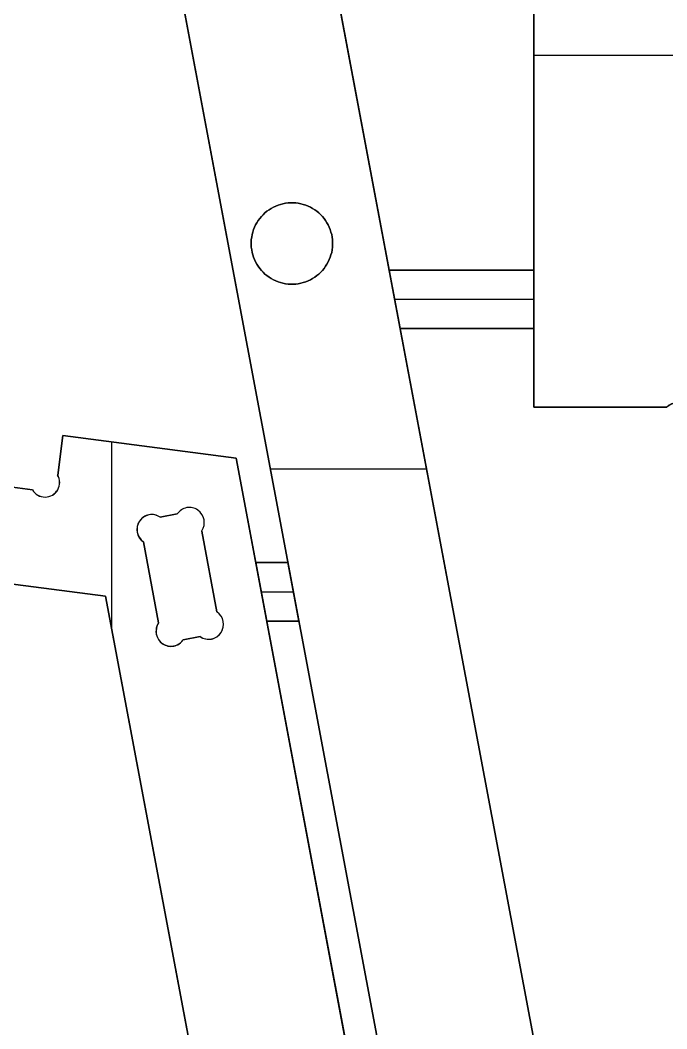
# Model space of a CAD drawing. Extents: x 24 to 120, y 0 to 48.
# Drawn here: x 78.75 to 87.03, y 24.03 to 36.95 of the extents above; entities that cross this region are included whole.
import ezdxf

# ---------------------------------------------------------------- set-up
doc = ezdxf.new("R2010")
doc.units = 0
doc.header["$MEASUREMENT"] = 0
for name, color, linetype in [('PROFILE_-_INSIDE', 30, 'CONTINUOUS'), ('PROFILE_-_OUTSIDE', 18, 'CONTINUOUS'), ('SOLIDS', 4, 'CONTINUOUS'), ('TABS', 25, 'CONTINUOUS')]:
    doc.layers.add(name, color=color, linetype=linetype)

msp = doc.modelspace()

# ---------------------------------------------------------------- linework, layer by layer
at = {"layer": 'PROFILE_-_INSIDE'}
for p, q in [((80.759, 30.624, 0.5), (80.541, 30.583, 0.5)), ((81.268, 29.37, 0.5), (81.074, 30.405, 0.5)), ((80.327, 30.265, 0.5), (80.521, 29.229, 0.5)), ((80.835, 29.011, 0.5), (81.054, 29.052, 0.5))]:
    msp.add_line(p, q, dxfattribs=at)
msp.add_lwpolyline([(81.908, 33.679), (81.935, 33.659), (81.962, 33.642), (81.991, 33.626), (82.021, 33.612), (82.051, 33.6), (82.082, 33.59), (82.114, 33.582), (82.146, 33.575), (82.179, 33.571), (82.212, 33.569), (82.245, 33.569), (82.277, 33.571), (82.31, 33.575), (82.342, 33.582), (82.374, 33.59), (82.405, 33.6), (82.435, 33.612), (82.465, 33.626), (82.494, 33.642), (82.522, 33.659), (82.548, 33.679), (82.573, 33.699), (82.597, 33.722), (82.62, 33.746), (82.641, 33.771), (82.66, 33.798), (82.677, 33.825), (82.693, 33.854), (82.707, 33.884), (82.719, 33.914), (82.729, 33.945), (82.738, 33.977), (82.744, 34.009), (82.748, 34.042), (82.75, 34.075), (82.75, 34.107), (82.748, 34.14), (82.744, 34.173), (82.738, 34.205), (82.729, 34.237), (82.719, 34.268), (82.707, 34.298), (82.693, 34.328), (82.677, 34.357), (82.66, 34.384), (82.641, 34.411), (82.62, 34.436), (82.597, 34.46), (82.573, 34.483), (82.548, 34.503), (82.522, 34.523), (82.494, 34.54), (82.465, 34.556), (82.435, 34.57), (82.405, 34.582), (82.374, 34.592), (82.342, 34.6), (82.31, 34.607), (82.277, 34.611), (82.245, 34.613), (82.212, 34.613), (82.179, 34.611), (82.146, 34.607), (82.114, 34.6), (82.082, 34.592), (82.051, 34.582), (82.021, 34.57), (81.991, 34.556), (81.962, 34.54), (81.935, 34.523), (81.908, 34.503), (81.883, 34.483), (81.859, 34.46), (81.837, 34.436), (81.816, 34.411), (81.796, 34.384), (81.779, 34.357), (81.763, 34.328), (81.749, 34.298), (81.737, 34.268), (81.727, 34.237), (81.719, 34.205), (81.713, 34.173), (81.708, 34.14), (81.706, 34.107), (81.706, 34.075), (81.708, 34.042), (81.713, 34.009), (81.719, 33.977), (81.727, 33.945), (81.737, 33.914), (81.749, 33.884), (81.763, 33.854), (81.779, 33.825), (81.796, 33.798), (81.816, 33.771), (81.837, 33.746), (81.859, 33.722), (81.883, 33.699)], close=True, dxfattribs=at)
for centre, radius, start, end in [((80.916, 30.52, 0.5), 0.188, 54.9897, 146.2748), ((80.911, 30.514, 0.5), 0.195, 326.2426, 54.9718), ((80.439, 30.425, 0.5), 0.195, 146.2426, 234.9718), ((80.433, 30.429, 0.5), 0.188, 54.9897, 146.2748), ((81.156, 29.21, 0.5), 0.195, 326.2426, 54.9718), ((80.683, 29.121, 0.5), 0.195, 146.2427, 234.9718), ((81.162, 29.206, 0.5), 0.188, 234.9897, 326.2748), ((80.679, 29.115, 0.5), 0.188, 234.9898, 326.2748)]:
    msp.add_arc(centre, radius, start, end, dxfattribs=at)
at = {"layer": 'PROFILE_-_OUTSIDE'}
for p, q in [((85.327, 41.836), (85.327, 31.993)), ((85.327, 31.993), (87.031, 31.993)), ((75.521, 31.371), (78.904, 30.933))]:
    msp.add_line(p, q, dxfattribs=at)
for points in [[(86.962, 16.904), (86.897, 16.399), (84.677, 16.686), (78.892, 47.501), (93.649, 47.501), (93.649, 44.549), (81.446, 44.549), (86.349, 18.455), (93.649, 17.511), (93.649, 16.029), (92.926, 16.029)], [(79.228, 31.122), (79.293, 31.628), (81.513, 31.34), (87.298, 0.525), (72.541, 0.525), (72.541, 3.478), (84.744, 3.478), (79.842, 29.571), (72.541, 30.515), (72.541, 31.998), (73.264, 31.998)]]:
    msp.add_lwpolyline(points, dxfattribs=at)
for centre, start, end in [((87.163, 31.86), 315, 135), ((79.066, 31.028), 210.27, 30.2731)]:
    msp.add_arc(centre, 0.188, start, end, dxfattribs=at)
at = {"layer": 'SOLIDS'}
for p, q in [((84.677, 16.686), (78.892, 47.501)), ((84.677, 16.686, -0.738), (78.892, 47.501, -0.738)), ((78.892, 47.501, -0.369), (84.677, 16.686, -0.369)), ((81.446, 44.549), (86.349, 18.455)), ((81.446, 44.549, -0.738), (86.349, 18.455, -0.738)), ((86.349, 18.455, -0.369), (81.446, 44.549, -0.369)), ((85.327, 41.836), (85.327, 31.993)), ((85.327, 41.836, -0.738), (85.327, 31.993, -0.738)), ((85.327, 31.993, -0.369), (85.327, 41.836, -0.369)), ((85.327, 36.914), (85.327, 36.914, -0.738)), ((85.327, 36.503), (91.621, 36.503)), ((85.327, 36.503, -0.738), (91.621, 36.503, -0.738)), ((81.935, 34.523), (81.908, 34.503)), ((81.935, 34.523, -0.738), (81.908, 34.503, -0.738)), ((81.908, 34.503, -0.25), (81.935, 34.523, -0.25)), ((81.962, 34.54), (81.935, 34.523)), ((81.962, 34.54, -0.738), (81.935, 34.523, -0.738)), ((81.935, 34.523, -0.25), (81.962, 34.54, -0.25)), ((81.935, 34.523, -0.738), (81.935, 34.523)), ((81.949, 34.531), (81.949, 34.531, -0.738)), ((81.991, 34.556), (81.962, 34.54)), ((81.991, 34.556, -0.738), (81.962, 34.54, -0.738)), ((81.962, 34.54, -0.25), (81.991, 34.556, -0.25)), ((81.962, 34.54, -0.738), (81.962, 34.54)), ((81.977, 34.548), (81.977, 34.548, -0.738)), ((82.021, 34.57), (81.991, 34.556)), ((82.021, 34.57, -0.738), (81.991, 34.556, -0.738)), ((81.991, 34.556, -0.25), (82.021, 34.57, -0.25)), ((81.991, 34.556, -0.738), (81.991, 34.556)), ((82.006, 34.563), (82.006, 34.563, -0.738)), ((82.051, 34.582), (82.021, 34.57)), ((82.051, 34.582, -0.738), (82.021, 34.57, -0.738)), ((82.021, 34.57, -0.25), (82.051, 34.582, -0.25)), ((82.021, 34.57, -0.738), (82.021, 34.57)), ((82.036, 34.576), (82.036, 34.576, -0.738)), ((82.082, 34.592), (82.051, 34.582)), ((82.082, 34.592, -0.738), (82.051, 34.582, -0.738)), ((82.051, 34.582, -0.25), (82.082, 34.592, -0.25)), ((82.051, 34.582, -0.738), (82.051, 34.582)), ((82.067, 34.587), (82.067, 34.587, -0.738)), ((82.114, 34.6), (82.082, 34.592)), ((82.114, 34.6, -0.738), (82.082, 34.592, -0.738)), ((82.082, 34.592, -0.25), (82.114, 34.6, -0.25)), ((82.082, 34.592, -0.738), (82.082, 34.592)), ((82.098, 34.596), (82.098, 34.596, -0.738)), ((82.146, 34.607), (82.114, 34.6)), ((82.146, 34.607, -0.738), (82.114, 34.6, -0.738)), ((82.114, 34.6, -0.25), (82.146, 34.607, -0.25)), ((82.114, 34.6, -0.738), (82.114, 34.6)), ((82.13, 34.603), (82.13, 34.603, -0.738)), ((82.179, 34.611), (82.146, 34.607)), ((82.179, 34.611, -0.738), (82.146, 34.607, -0.738)), ((82.146, 34.607, -0.25), (82.179, 34.611, -0.25)), ((82.146, 34.607, -0.738), (82.146, 34.607)), ((82.163, 34.609), (82.163, 34.609, -0.738)), ((82.212, 34.613), (82.179, 34.611)), ((82.212, 34.613, -0.738), (82.179, 34.611, -0.738)), ((82.179, 34.611, -0.25), (82.212, 34.613, -0.25)), ((82.179, 34.611, -0.738), (82.179, 34.611)), ((82.195, 34.612), (82.195, 34.612, -0.738)), ((82.245, 34.613), (82.212, 34.613)), ((82.245, 34.613, -0.738), (82.212, 34.613, -0.738)), ((82.212, 34.613, -0.738), (82.212, 34.613)), ((82.212, 34.613, -0.25), (82.245, 34.613, -0.25)), ((82.228, 34.613), (82.228, 34.613, -0.738)), ((82.277, 34.611), (82.245, 34.613)), ((82.277, 34.611, -0.738), (82.245, 34.613, -0.738)), ((82.245, 34.613, -0.738), (82.245, 34.613)), ((82.245, 34.613, -0.25), (82.277, 34.611, -0.25)), ((82.261, 34.612), (82.261, 34.612, -0.738)), ((82.31, 34.607), (82.277, 34.611)), ((82.31, 34.607, -0.738), (82.277, 34.611, -0.738)), ((82.277, 34.611, -0.738), (82.277, 34.611)), ((82.277, 34.611, -0.25), (82.31, 34.607, -0.25)), ((82.294, 34.609), (82.294, 34.609, -0.738)), ((82.342, 34.6), (82.31, 34.607)), ((82.342, 34.6, -0.738), (82.31, 34.607, -0.738)), ((82.31, 34.607, -0.738), (82.31, 34.607)), ((82.31, 34.607, -0.25), (82.342, 34.6, -0.25)), ((82.326, 34.603), (82.326, 34.603, -0.738)), ((82.374, 34.592), (82.342, 34.6)), ((82.374, 34.592, -0.738), (82.342, 34.6, -0.738)), ((82.342, 34.6, -0.738), (82.342, 34.6)), ((82.342, 34.6, -0.25), (82.374, 34.592, -0.25)), ((82.358, 34.596), (82.358, 34.596, -0.738)), ((82.405, 34.582), (82.374, 34.592)), ((82.405, 34.582, -0.738), (82.374, 34.592, -0.738)), ((82.374, 34.592, -0.738), (82.374, 34.592)), ((82.374, 34.592, -0.25), (82.405, 34.582, -0.25)), ((82.389, 34.587), (82.389, 34.587, -0.738)), ((82.435, 34.57), (82.405, 34.582)), ((82.435, 34.57, -0.738), (82.405, 34.582, -0.738)), ((82.405, 34.582, -0.738), (82.405, 34.582)), ((82.405, 34.582, -0.25), (82.435, 34.57, -0.25)), ((82.42, 34.576), (82.42, 34.576, -0.738)), ((82.465, 34.556), (82.435, 34.57)), ((82.465, 34.556, -0.738), (82.435, 34.57, -0.738)), ((82.435, 34.57, -0.738), (82.435, 34.57)), ((82.435, 34.57, -0.25), (82.465, 34.556, -0.25)), ((82.45, 34.563), (82.45, 34.563, -0.738)), ((82.494, 34.54), (82.465, 34.556)), ((82.494, 34.54, -0.738), (82.465, 34.556, -0.738)), ((82.465, 34.556, -0.738), (82.465, 34.556)), ((82.465, 34.556, -0.25), (82.494, 34.54, -0.25)), ((82.479, 34.548), (82.479, 34.548, -0.738)), ((82.522, 34.523), (82.494, 34.54)), ((82.522, 34.523, -0.738), (82.494, 34.54, -0.738)), ((82.494, 34.54, -0.738), (82.494, 34.54)), ((82.494, 34.54, -0.25), (82.522, 34.523, -0.25)), ((82.508, 34.531), (82.508, 34.531, -0.738)), ((82.548, 34.503), (82.522, 34.523)), ((82.548, 34.503, -0.738), (82.522, 34.523, -0.738)), ((82.522, 34.523, -0.738), (82.522, 34.523)), ((82.522, 34.523, -0.25), (82.548, 34.503, -0.25)), ((81.816, 34.411), (81.796, 34.384)), ((81.816, 34.411, -0.738), (81.796, 34.384, -0.738)), ((81.796, 34.384, -0.25), (81.816, 34.411, -0.25)), ((81.806, 34.398), (81.806, 34.398, -0.738)), ((81.837, 34.436), (81.816, 34.411)), ((81.837, 34.436, -0.738), (81.816, 34.411, -0.738)), ((81.816, 34.411, -0.25), (81.837, 34.436, -0.25)), ((81.816, 34.411, -0.738), (81.816, 34.411)), ((81.826, 34.424), (81.826, 34.424, -0.738)), ((81.859, 34.46), (81.837, 34.436)), ((81.859, 34.46, -0.738), (81.837, 34.436, -0.738)), ((81.837, 34.436, -0.25), (81.859, 34.46, -0.25)), ((81.837, 34.436, -0.738), (81.837, 34.436)), ((81.848, 34.448), (81.848, 34.448, -0.738)), ((81.883, 34.483), (81.859, 34.46)), ((81.883, 34.483, -0.738), (81.859, 34.46, -0.738)), ((81.859, 34.46, -0.25), (81.883, 34.483, -0.25)), ((81.859, 34.46, -0.738), (81.859, 34.46)), ((81.871, 34.471), (81.871, 34.471, -0.738)), ((81.908, 34.503), (81.883, 34.483)), ((81.908, 34.503, -0.738), (81.883, 34.483, -0.738)), ((81.883, 34.483, -0.25), (81.908, 34.503, -0.25)), ((81.883, 34.483, -0.738), (81.883, 34.483)), ((81.896, 34.493), (81.896, 34.493, -0.738)), ((81.908, 34.503, -0.738), (81.908, 34.503)), ((81.921, 34.513), (81.921, 34.513, -0.738)), ((82.535, 34.513), (82.535, 34.513, -0.738)), ((82.573, 34.483), (82.548, 34.503)), ((82.573, 34.483, -0.738), (82.548, 34.503, -0.738)), ((82.548, 34.503, -0.738), (82.548, 34.503)), ((82.548, 34.503, -0.25), (82.573, 34.483, -0.25)), ((82.561, 34.493), (82.561, 34.493, -0.738)), ((82.597, 34.46), (82.573, 34.483)), ((82.597, 34.46, -0.738), (82.573, 34.483, -0.738)), ((82.573, 34.483, -0.738), (82.573, 34.483)), ((82.573, 34.483, -0.25), (82.597, 34.46, -0.25)), ((82.585, 34.471), (82.585, 34.471, -0.738)), ((82.62, 34.436), (82.597, 34.46)), ((82.62, 34.436, -0.738), (82.597, 34.46, -0.738)), ((82.597, 34.46, -0.738), (82.597, 34.46)), ((82.597, 34.46, -0.25), (82.62, 34.436, -0.25)), ((82.608, 34.448), (82.608, 34.448, -0.738)), ((82.641, 34.411), (82.62, 34.436)), ((82.641, 34.411, -0.738), (82.62, 34.436, -0.738)), ((82.62, 34.436, -0.738), (82.62, 34.436)), ((82.62, 34.436, -0.25), (82.641, 34.411, -0.25)), ((82.63, 34.424), (82.63, 34.424, -0.738)), ((82.66, 34.384), (82.641, 34.411)), ((82.66, 34.384, -0.738), (82.641, 34.411, -0.738)), ((82.641, 34.411, -0.738), (82.641, 34.411)), ((82.641, 34.411, -0.25), (82.66, 34.384, -0.25)), ((82.65, 34.398), (82.65, 34.398, -0.738)), ((81.737, 34.268), (81.727, 34.237)), ((81.737, 34.268, -0.738), (81.727, 34.237, -0.738)), ((81.727, 34.237, -0.25), (81.737, 34.268, -0.25)), ((81.749, 34.298), (81.737, 34.268)), ((81.749, 34.298, -0.738), (81.737, 34.268, -0.738)), ((81.737, 34.268, -0.25), (81.749, 34.298, -0.25)), ((81.737, 34.268, -0.738), (81.737, 34.268)), ((81.743, 34.283), (81.743, 34.283, -0.738)), ((81.763, 34.328), (81.749, 34.298)), ((81.763, 34.328, -0.738), (81.749, 34.298, -0.738)), ((81.749, 34.298, -0.25), (81.763, 34.328, -0.25)), ((81.749, 34.298, -0.738), (81.749, 34.298)), ((81.756, 34.313), (81.756, 34.313, -0.738)), ((81.779, 34.357), (81.763, 34.328)), ((81.779, 34.357, -0.738), (81.763, 34.328, -0.738)), ((81.763, 34.328, -0.25), (81.779, 34.357, -0.25)), ((81.763, 34.328, -0.738), (81.763, 34.328)), ((81.771, 34.342), (81.771, 34.342, -0.738)), ((81.796, 34.384), (81.779, 34.357)), ((81.796, 34.384, -0.738), (81.779, 34.357, -0.738)), ((81.779, 34.357, -0.25), (81.796, 34.384, -0.25)), ((81.779, 34.357, -0.738), (81.779, 34.357)), ((81.788, 34.371), (81.788, 34.371, -0.738)), ((81.796, 34.384, -0.738), (81.796, 34.384)), ((82.677, 34.357), (82.66, 34.384)), ((82.677, 34.357, -0.738), (82.66, 34.384, -0.738)), ((82.66, 34.384, -0.738), (82.66, 34.384)), ((82.66, 34.384, -0.25), (82.677, 34.357, -0.25)), ((82.669, 34.371), (82.669, 34.371, -0.738)), ((82.693, 34.328), (82.677, 34.357)), ((82.693, 34.328, -0.738), (82.677, 34.357, -0.738)), ((82.677, 34.357, -0.738), (82.677, 34.357)), ((82.677, 34.357, -0.25), (82.693, 34.328, -0.25)), ((82.685, 34.342), (82.685, 34.342, -0.738)), ((82.707, 34.298), (82.693, 34.328)), ((82.707, 34.298, -0.738), (82.693, 34.328, -0.738)), ((82.693, 34.328, -0.738), (82.693, 34.328)), ((82.693, 34.328, -0.25), (82.707, 34.298, -0.25)), ((82.7, 34.313), (82.7, 34.313, -0.738)), ((82.719, 34.268), (82.707, 34.298)), ((82.719, 34.268, -0.738), (82.707, 34.298, -0.738)), ((82.707, 34.298, -0.738), (82.707, 34.298)), ((82.707, 34.298, -0.25), (82.719, 34.268, -0.25)), ((82.713, 34.283), (82.713, 34.283, -0.738)), ((82.729, 34.237), (82.719, 34.268)), ((82.729, 34.237, -0.738), (82.719, 34.268, -0.738)), ((82.719, 34.268, -0.738), (82.719, 34.268)), ((82.719, 34.268, -0.25), (82.729, 34.237, -0.25)), ((81.708, 34.14), (81.706, 34.107)), ((81.708, 34.14, -0.738), (81.706, 34.107, -0.738)), ((81.706, 34.107, -0.25), (81.708, 34.14, -0.25)), ((81.713, 34.173), (81.708, 34.14)), ((81.713, 34.173, -0.738), (81.708, 34.14, -0.738)), ((81.708, 34.14, -0.25), (81.713, 34.173, -0.25)), ((81.708, 34.14, -0.738), (81.708, 34.14)), ((81.711, 34.156), (81.711, 34.156, -0.738)), ((81.719, 34.205), (81.713, 34.173)), ((81.719, 34.205, -0.738), (81.713, 34.173, -0.738)), ((81.713, 34.173, -0.25), (81.719, 34.205, -0.25)), ((81.713, 34.173, -0.738), (81.713, 34.173)), ((81.716, 34.189), (81.716, 34.189, -0.738)), ((81.727, 34.237), (81.719, 34.205)), ((81.727, 34.237, -0.738), (81.719, 34.205, -0.738)), ((81.719, 34.205, -0.25), (81.727, 34.237, -0.25)), ((81.719, 34.205, -0.738), (81.719, 34.205)), ((81.723, 34.221), (81.723, 34.221, -0.738)), ((81.727, 34.237, -0.738), (81.727, 34.237)), ((81.732, 34.252), (81.732, 34.252, -0.738)), ((82.724, 34.252), (82.724, 34.252, -0.738)), ((82.738, 34.205), (82.729, 34.237)), ((82.738, 34.205, -0.738), (82.729, 34.237, -0.738)), ((82.729, 34.237, -0.738), (82.729, 34.237)), ((82.729, 34.237, -0.25), (82.738, 34.205, -0.25)), ((82.733, 34.221), (82.733, 34.221, -0.738)), ((82.744, 34.173), (82.738, 34.205)), ((82.744, 34.173, -0.738), (82.738, 34.205, -0.738)), ((82.738, 34.205, -0.738), (82.738, 34.205)), ((82.738, 34.205, -0.25), (82.744, 34.173, -0.25)), ((82.741, 34.189), (82.741, 34.189, -0.738)), ((82.748, 34.14), (82.744, 34.173)), ((82.748, 34.14, -0.738), (82.744, 34.173, -0.738)), ((82.744, 34.173, -0.738), (82.744, 34.173)), ((82.744, 34.173, -0.25), (82.748, 34.14, -0.25)), ((82.746, 34.156), (82.746, 34.156, -0.738)), ((82.75, 34.107), (82.748, 34.14)), ((82.75, 34.107, -0.738), (82.748, 34.14, -0.738)), ((82.748, 34.14, -0.738), (82.748, 34.14)), ((82.748, 34.14, -0.25), (82.75, 34.107, -0.25)), ((81.706, 34.107), (81.706, 34.075)), ((81.706, 34.107, -0.738), (81.706, 34.075, -0.738)), ((81.706, 34.107, -0.738), (81.706, 34.107)), ((81.706, 34.075, -0.25), (81.706, 34.107, -0.25)), ((81.706, 34.091), (81.706, 34.091, -0.738)), ((81.706, 34.075), (81.708, 34.042)), ((81.706, 34.075, -0.738), (81.708, 34.042, -0.738)), ((81.706, 34.075, -0.738), (81.706, 34.075)), ((81.708, 34.042, -0.25), (81.706, 34.075, -0.25)), ((81.707, 34.124), (81.707, 34.124, -0.738)), ((81.707, 34.058), (81.707, 34.058, -0.738)), ((81.708, 34.042), (81.713, 34.009)), ((81.708, 34.042, -0.738), (81.713, 34.009, -0.738)), ((81.708, 34.042, -0.738), (81.708, 34.042)), ((81.713, 34.009, -0.25), (81.708, 34.042, -0.25)), ((81.711, 34.026), (81.711, 34.026, -0.738)), ((81.713, 34.009), (81.719, 33.977)), ((81.713, 34.009, -0.738), (81.719, 33.977, -0.738)), ((81.713, 34.009, -0.738), (81.713, 34.009)), ((81.719, 33.977, -0.25), (81.713, 34.009, -0.25)), ((82.738, 33.977), (82.744, 34.009)), ((82.738, 33.977, -0.738), (82.744, 34.009, -0.738)), ((82.744, 34.009, -0.25), (82.738, 33.977, -0.25)), ((82.744, 34.009), (82.748, 34.042)), ((82.744, 34.009, -0.738), (82.748, 34.042, -0.738)), ((82.748, 34.042, -0.25), (82.744, 34.009, -0.25)), ((82.744, 34.009, -0.738), (82.744, 34.009)), ((82.746, 34.026), (82.746, 34.026, -0.738)), ((82.748, 34.042), (82.75, 34.075)), ((82.748, 34.042, -0.738), (82.75, 34.075, -0.738)), ((82.75, 34.075, -0.25), (82.748, 34.042, -0.25)), ((82.748, 34.042, -0.738), (82.748, 34.042)), ((82.749, 34.124), (82.749, 34.124, -0.738)), ((82.749, 34.058), (82.749, 34.058, -0.738)), ((82.75, 34.075), (82.75, 34.107)), ((82.75, 34.075, -0.738), (82.75, 34.107, -0.738)), ((82.75, 34.107, -0.738), (82.75, 34.107)), ((82.75, 34.107, -0.25), (82.75, 34.075, -0.25)), ((82.75, 34.091), (82.75, 34.091, -0.738)), ((82.75, 34.075, -0.738), (82.75, 34.075)), ((81.716, 33.993), (81.716, 33.993, -0.738)), ((81.719, 33.977), (81.727, 33.945)), ((81.719, 33.977, -0.738), (81.727, 33.945, -0.738)), ((81.719, 33.977, -0.738), (81.719, 33.977)), ((81.727, 33.945, -0.25), (81.719, 33.977, -0.25)), ((81.723, 33.961), (81.723, 33.961, -0.738)), ((81.727, 33.945), (81.737, 33.914)), ((81.727, 33.945, -0.738), (81.737, 33.914, -0.738)), ((81.727, 33.945, -0.738), (81.727, 33.945)), ((81.737, 33.914, -0.25), (81.727, 33.945, -0.25)), ((81.732, 33.93), (81.732, 33.93, -0.738)), ((81.737, 33.914), (81.749, 33.884)), ((81.737, 33.914, -0.738), (81.749, 33.884, -0.738)), ((81.737, 33.914, -0.738), (81.737, 33.914)), ((81.749, 33.884, -0.25), (81.737, 33.914, -0.25)), ((81.743, 33.899), (81.743, 33.899, -0.738)), ((81.749, 33.884), (81.763, 33.854)), ((81.749, 33.884, -0.738), (81.763, 33.854, -0.738)), ((81.749, 33.884, -0.738), (81.749, 33.884)), ((81.763, 33.854, -0.25), (81.749, 33.884, -0.25)), ((82.693, 33.854), (82.707, 33.884)), ((82.693, 33.854, -0.738), (82.707, 33.884, -0.738)), ((82.707, 33.884, -0.25), (82.693, 33.854, -0.25)), ((82.707, 33.884), (82.719, 33.914)), ((82.707, 33.884, -0.738), (82.719, 33.914, -0.738)), ((82.719, 33.914, -0.25), (82.707, 33.884, -0.25)), ((82.707, 33.884, -0.738), (82.707, 33.884)), ((82.713, 33.899), (82.713, 33.899, -0.738)), ((82.719, 33.914), (82.729, 33.945)), ((82.719, 33.914, -0.738), (82.729, 33.945, -0.738)), ((82.729, 33.945, -0.25), (82.719, 33.914, -0.25)), ((82.719, 33.914, -0.738), (82.719, 33.914)), ((82.724, 33.93), (82.724, 33.93, -0.738)), ((82.729, 33.945), (82.738, 33.977)), ((82.729, 33.945, -0.738), (82.738, 33.977, -0.738)), ((82.738, 33.977, -0.25), (82.729, 33.945, -0.25)), ((82.729, 33.945, -0.738), (82.729, 33.945)), ((82.733, 33.961), (82.733, 33.961, -0.738)), ((82.738, 33.977, -0.738), (82.738, 33.977)), ((82.741, 33.993), (82.741, 33.993, -0.738)), ((81.756, 33.869), (81.756, 33.869, -0.738)), ((81.763, 33.854), (81.779, 33.825)), ((81.763, 33.854, -0.738), (81.779, 33.825, -0.738)), ((81.763, 33.854, -0.738), (81.763, 33.854)), ((81.779, 33.825, -0.25), (81.763, 33.854, -0.25)), ((81.771, 33.84), (81.771, 33.84, -0.738)), ((81.779, 33.825), (81.796, 33.798)), ((81.779, 33.825, -0.738), (81.796, 33.798, -0.738)), ((81.779, 33.825, -0.738), (81.779, 33.825)), ((81.796, 33.798, -0.25), (81.779, 33.825, -0.25)), ((81.788, 33.811), (81.788, 33.811, -0.738)), ((81.796, 33.798), (81.816, 33.771)), ((81.796, 33.798, -0.738), (81.816, 33.771, -0.738)), ((81.796, 33.798, -0.738), (81.796, 33.798)), ((81.816, 33.771, -0.25), (81.796, 33.798, -0.25)), ((81.806, 33.784), (81.806, 33.784, -0.738)), ((81.816, 33.771), (81.837, 33.746)), ((81.816, 33.771, -0.738), (81.837, 33.746, -0.738)), ((81.816, 33.771, -0.738), (81.816, 33.771)), ((81.837, 33.746, -0.25), (81.816, 33.771, -0.25)), ((81.826, 33.758), (81.826, 33.758, -0.738)), ((81.837, 33.746), (81.859, 33.722)), ((81.837, 33.746, -0.738), (81.859, 33.722, -0.738)), ((81.837, 33.746, -0.738), (81.837, 33.746)), ((81.859, 33.722, -0.25), (81.837, 33.746, -0.25)), ((82.597, 33.722), (82.62, 33.746)), ((82.597, 33.722, -0.738), (82.62, 33.746, -0.738)), ((82.62, 33.746, -0.25), (82.597, 33.722, -0.25)), ((82.62, 33.746), (82.641, 33.771)), ((82.62, 33.746, -0.738), (82.641, 33.771, -0.738)), ((82.641, 33.771, -0.25), (82.62, 33.746, -0.25)), ((82.62, 33.746, -0.738), (82.62, 33.746)), ((82.63, 33.758), (82.63, 33.758, -0.738)), ((82.641, 33.771), (82.66, 33.798)), ((82.641, 33.771, -0.738), (82.66, 33.798, -0.738)), ((82.66, 33.798, -0.25), (82.641, 33.771, -0.25)), ((82.641, 33.771, -0.738), (82.641, 33.771)), ((82.65, 33.784), (82.65, 33.784, -0.738)), ((82.66, 33.798), (82.677, 33.825)), ((82.66, 33.798, -0.738), (82.677, 33.825, -0.738)), ((82.677, 33.825, -0.25), (82.66, 33.798, -0.25)), ((82.66, 33.798, -0.738), (82.66, 33.798)), ((82.669, 33.811), (82.669, 33.811, -0.738)), ((82.677, 33.825), (82.693, 33.854)), ((82.677, 33.825, -0.738), (82.693, 33.854, -0.738)), ((82.693, 33.854, -0.25), (82.677, 33.825, -0.25)), ((82.677, 33.825, -0.738), (82.677, 33.825)), ((82.685, 33.84), (82.685, 33.84, -0.738)), ((82.693, 33.854, -0.738), (82.693, 33.854)), ((82.7, 33.869), (82.7, 33.869, -0.738)), ((81.848, 33.734), (81.848, 33.734, -0.738)), ((81.859, 33.722), (81.883, 33.699)), ((81.859, 33.722, -0.738), (81.883, 33.699, -0.738)), ((81.859, 33.722, -0.738), (81.859, 33.722)), ((81.883, 33.699, -0.25), (81.859, 33.722, -0.25)), ((81.871, 33.711), (81.871, 33.711, -0.738)), ((81.883, 33.699), (81.908, 33.679)), ((81.883, 33.699, -0.738), (81.908, 33.679, -0.738)), ((81.883, 33.699, -0.738), (81.883, 33.699)), ((81.908, 33.679, -0.25), (81.883, 33.699, -0.25)), ((81.896, 33.689), (81.896, 33.689, -0.738)), ((81.908, 33.679), (81.935, 33.659)), ((81.908, 33.679, -0.738), (81.935, 33.659, -0.738)), ((81.908, 33.679), (81.908, 33.679, -0.738)), ((81.935, 33.659, -0.25), (81.908, 33.679, -0.25)), ((81.921, 33.669), (81.921, 33.669, -0.738)), ((81.935, 33.659), (81.962, 33.642)), ((81.935, 33.659, -0.738), (81.962, 33.642, -0.738)), ((81.935, 33.659, -0.738), (81.935, 33.659)), ((81.962, 33.642, -0.25), (81.935, 33.659, -0.25)), ((81.949, 33.65), (81.949, 33.65, -0.738)), ((81.962, 33.642), (81.991, 33.626)), ((81.962, 33.642, -0.738), (81.991, 33.626, -0.738)), ((81.962, 33.642, -0.738), (81.962, 33.642)), ((81.991, 33.626, -0.25), (81.962, 33.642, -0.25)), ((81.977, 33.634), (81.977, 33.634, -0.738)), ((81.991, 33.626), (82.021, 33.612)), ((81.991, 33.626, -0.738), (82.021, 33.612, -0.738)), ((81.991, 33.626, -0.738), (81.991, 33.626)), ((82.021, 33.612, -0.25), (81.991, 33.626, -0.25)), ((82.006, 33.619), (82.006, 33.619, -0.738)), ((82.435, 33.612), (82.465, 33.626)), ((82.435, 33.612, -0.738), (82.465, 33.626, -0.738)), ((82.465, 33.626, -0.25), (82.435, 33.612, -0.25)), ((82.45, 33.619), (82.45, 33.619, -0.738)), ((82.465, 33.626), (82.494, 33.642)), ((82.465, 33.626, -0.738), (82.494, 33.642, -0.738)), ((82.494, 33.642, -0.25), (82.465, 33.626, -0.25)), ((82.465, 33.626, -0.738), (82.465, 33.626)), ((82.479, 33.634), (82.479, 33.634, -0.738)), ((82.494, 33.642), (82.522, 33.659)), ((82.494, 33.642, -0.738), (82.522, 33.659, -0.738)), ((82.522, 33.659, -0.25), (82.494, 33.642, -0.25)), ((82.494, 33.642, -0.738), (82.494, 33.642)), ((82.508, 33.65), (82.508, 33.65, -0.738)), ((82.522, 33.659), (82.548, 33.679)), ((82.522, 33.659, -0.738), (82.548, 33.679, -0.738)), ((82.548, 33.679, -0.25), (82.522, 33.659, -0.25)), ((82.522, 33.659, -0.738), (82.522, 33.659)), ((82.535, 33.669), (82.535, 33.669, -0.738)), ((82.548, 33.679), (82.573, 33.699)), ((82.548, 33.679, -0.738), (82.573, 33.699, -0.738)), ((82.573, 33.699, -0.25), (82.548, 33.679, -0.25)), ((82.548, 33.679, -0.738), (82.548, 33.679)), ((82.561, 33.689), (82.561, 33.689, -0.738)), ((82.573, 33.699), (82.597, 33.722)), ((82.573, 33.699, -0.738), (82.597, 33.722, -0.738)), ((82.597, 33.722, -0.25), (82.573, 33.699, -0.25)), ((82.573, 33.699, -0.738), (82.573, 33.699)), ((82.585, 33.711), (82.585, 33.711, -0.738)), ((82.597, 33.722, -0.738), (82.597, 33.722)), ((82.608, 33.734), (82.608, 33.734, -0.738)), ((82.021, 33.612), (82.051, 33.6)), ((82.021, 33.612, -0.738), (82.051, 33.6, -0.738)), ((82.021, 33.612, -0.738), (82.021, 33.612)), ((82.051, 33.6, -0.25), (82.021, 33.612, -0.25)), ((82.036, 33.606), (82.036, 33.606, -0.738)), ((82.051, 33.6), (82.082, 33.59)), ((82.051, 33.6, -0.738), (82.082, 33.59, -0.738)), ((82.051, 33.6, -0.738), (82.051, 33.6)), ((82.082, 33.59, -0.25), (82.051, 33.6, -0.25)), ((82.067, 33.595), (82.067, 33.595, -0.738)), ((82.082, 33.59), (82.114, 33.582)), ((82.082, 33.59, -0.738), (82.114, 33.582, -0.738)), ((82.082, 33.59, -0.738), (82.082, 33.59)), ((82.114, 33.582, -0.25), (82.082, 33.59, -0.25)), ((82.098, 33.586), (82.098, 33.586, -0.738)), ((82.114, 33.582), (82.146, 33.575)), ((82.114, 33.582, -0.738), (82.146, 33.575, -0.738)), ((82.114, 33.582, -0.738), (82.114, 33.582)), ((82.146, 33.575, -0.25), (82.114, 33.582, -0.25)), ((82.13, 33.578), (82.13, 33.578, -0.738)), ((82.146, 33.575), (82.179, 33.571)), ((82.146, 33.575, -0.738), (82.179, 33.571, -0.738)), ((82.146, 33.575, -0.738), (82.146, 33.575)), ((82.179, 33.571, -0.25), (82.146, 33.575, -0.25)), ((82.163, 33.573), (82.163, 33.573, -0.738)), ((82.179, 33.571), (82.212, 33.569)), ((82.179, 33.571, -0.738), (82.212, 33.569, -0.738)), ((82.179, 33.571, -0.738), (82.179, 33.571)), ((82.212, 33.569, -0.25), (82.179, 33.571, -0.25)), ((82.195, 33.57), (82.195, 33.57, -0.738)), ((82.212, 33.569), (82.245, 33.569)), ((82.212, 33.569, -0.738), (82.245, 33.569, -0.738)), ((82.212, 33.569, -0.738), (82.212, 33.569)), ((82.245, 33.569, -0.25), (82.212, 33.569, -0.25)), ((82.228, 33.569), (82.228, 33.569, -0.738)), ((82.245, 33.569), (82.277, 33.571)), ((82.245, 33.569, -0.738), (82.277, 33.571, -0.738)), ((82.277, 33.571, -0.25), (82.245, 33.569, -0.25)), ((82.245, 33.569, -0.738), (82.245, 33.569)), ((82.261, 33.57), (82.261, 33.57, -0.738)), ((82.277, 33.571), (82.31, 33.575)), ((82.277, 33.571, -0.738), (82.31, 33.575, -0.738)), ((82.31, 33.575, -0.25), (82.277, 33.571, -0.25)), ((82.277, 33.571, -0.738), (82.277, 33.571)), ((82.294, 33.573), (82.294, 33.573, -0.738)), ((82.31, 33.575), (82.342, 33.582)), ((82.31, 33.575, -0.738), (82.342, 33.582, -0.738)), ((82.342, 33.582, -0.25), (82.31, 33.575, -0.25)), ((82.31, 33.575, -0.738), (82.31, 33.575)), ((82.326, 33.578), (82.326, 33.578, -0.738)), ((82.342, 33.582), (82.374, 33.59)), ((82.342, 33.582, -0.738), (82.374, 33.59, -0.738)), ((82.374, 33.59, -0.25), (82.342, 33.582, -0.25)), ((82.342, 33.582, -0.738), (82.342, 33.582)), ((82.358, 33.586), (82.358, 33.586, -0.738)), ((82.374, 33.59), (82.405, 33.6)), ((82.374, 33.59, -0.738), (82.405, 33.6, -0.738)), ((82.405, 33.6, -0.25), (82.374, 33.59, -0.25)), ((82.374, 33.59, -0.738), (82.374, 33.59)), ((82.389, 33.595), (82.389, 33.595, -0.738)), ((82.405, 33.6), (82.435, 33.612)), ((82.405, 33.6, -0.738), (82.435, 33.612, -0.738)), ((82.435, 33.612, -0.25), (82.405, 33.6, -0.25)), ((82.405, 33.6, -0.738), (82.405, 33.6)), ((82.42, 33.606), (82.42, 33.606, -0.738)), ((82.435, 33.612, -0.738), (82.435, 33.612)), ((81.785, 32.094), (81.785, 32.094, -0.738)), ((85.327, 31.993), (87.031, 31.993)), ((85.327, 31.993, -0.738), (85.327, 31.993)), ((85.327, 31.993, -0.738), (87.031, 31.993, -0.738)), ((87.031, 31.993, -0.369), (85.327, 31.993, -0.369)), ((86.179, 31.993), (86.179, 31.993, -0.738)), ((87.031, 31.993, -0.738), (87.031, 31.993)), ((79.228, 31.122), (79.293, 31.628)), ((79.228, 31.122, -0.738), (79.293, 31.628, -0.738)), ((79.293, 31.628, -0.369), (79.228, 31.122, -0.369)), ((79.293, 31.628), (81.513, 31.34)), ((79.293, 31.628, -0.738), (79.293, 31.628)), ((79.293, 31.628, -0.738), (81.513, 31.34, -0.738)), ((81.513, 31.34, -0.369), (79.293, 31.628, -0.369)), ((79.92, 29.157, -0.738), (79.92, 31.547, -0.738)), ((79.92, 29.157), (79.92, 31.547)), ((80.403, 31.484), (80.403, 31.484, -0.738)), ((83.897, 31.502), (83.897, 31.502, -0.738)), ((75.521, 31.371), (78.904, 30.933)), ((75.521, 31.371, -0.738), (78.904, 30.933, -0.738)), ((78.904, 30.933, -0.369), (75.521, 31.371, -0.369)), ((79.261, 31.375), (79.261, 31.375, -0.738)), ((81.513, 31.34), (87.298, 0.525)), ((81.513, 31.34, -0.738), (81.513, 31.34)), ((81.513, 31.34, -0.738), (87.298, 0.525, -0.738)), ((87.298, 0.525, -0.369), (81.513, 31.34, -0.369)), ((83.954, 31.199), (81.953, 31.199)), ((83.954, 31.199, -0.738), (81.953, 31.199, -0.738)), ((79.228, 31.122, -0.738), (79.228, 31.122)), ((78.904, 30.933), (78.904, 30.933, -0.738)), ((79.248, 30.98), (79.248, 30.98, -0.738)), ((79.019, 30.846), (79.019, 30.846, -0.738)), ((79.161, 30.866), (79.161, 30.866, -0.738)), ((80.881, 30.705), (80.881, 30.705, -0.738)), ((81.023, 30.674), (81.023, 30.674, -0.738)), ((79.842, 29.571), (72.541, 30.515)), ((79.842, 29.571, -0.738), (72.541, 30.515, -0.738)), ((72.541, 30.515, -0.369), (79.842, 29.571, -0.369)), ((80.276, 30.534), (80.276, 30.534, -0.738)), ((80.759, 30.624), (80.541, 30.583)), ((80.759, 30.624, -0.738), (80.541, 30.583, -0.738)), ((80.541, 30.583, -0.25), (80.759, 30.624, -0.25)), ((80.541, 30.583, -0.738), (80.541, 30.583)), ((80.65, 30.604), (80.65, 30.604, -0.738)), ((80.759, 30.624, -0.738), (80.759, 30.624)), ((81.103, 30.55), (81.103, 30.55, -0.738)), ((81.268, 29.37), (81.074, 30.405)), ((81.268, 29.37, -0.738), (81.074, 30.405, -0.738)), ((81.074, 30.405, -0.738), (81.074, 30.405)), ((81.074, 30.405, -0.25), (81.268, 29.37, -0.25)), ((80.327, 30.265), (80.521, 29.229)), ((80.327, 30.265, -0.738), (80.521, 29.229, -0.738)), ((80.327, 30.265, -0.738), (80.327, 30.265)), ((80.521, 29.229, -0.25), (80.327, 30.265, -0.25)), ((81.171, 29.888), (81.171, 29.888, -0.738)), ((80.424, 29.747), (80.424, 29.747, -0.738)), ((84.744, 3.478), (79.842, 29.571)), ((84.744, 3.478, -0.738), (79.842, 29.571, -0.738)), ((79.842, 29.571, -0.738), (79.842, 29.571)), ((79.842, 29.571, -0.369), (84.744, 3.478, -0.369)), ((81.268, 29.37, -0.738), (81.268, 29.37)), ((80.521, 29.229, -0.738), (80.521, 29.229)), ((81.318, 29.101), (81.318, 29.101, -0.738)), ((80.571, 28.961), (80.571, 28.961, -0.738)), ((80.835, 29.011), (81.054, 29.052)), ((80.835, 29.011, -0.738), (81.054, 29.052, -0.738)), ((81.054, 29.052, -0.25), (80.835, 29.011, -0.25)), ((80.835, 29.011, -0.738), (80.835, 29.011)), ((80.944, 29.031), (80.944, 29.031, -0.738)), ((81.054, 29.052, -0.738), (81.054, 29.052))]:
    msp.add_line(p, q, dxfattribs=at)
for centre, radius, start, end in [((87.163, 31.86), 0.187, 45, 135), ((87.163, 31.86, -0.738), 0.188, 315, 135), ((87.163, 31.86, -0.369), 0.187, 315, 135), ((79.066, 31.028), 0.187, 210.27, 30.2731), ((79.066, 31.028, -0.738), 0.187, 210.27, 30.2731), ((79.066, 31.028, -0.369), 0.188, 210.27, 30.2731), ((80.916, 30.52), 0.188, 54.9898, 146.2748), ((80.916, 30.52, -0.738), 0.188, 54.9898, 146.2748), ((80.916, 30.52, -0.25), 0.188, 54.9897, 146.2748), ((80.911, 30.514), 0.195, 326.2426, 54.9718), ((80.911, 30.514, -0.738), 0.195, 326.2426, 54.9718), ((80.911, 30.514, -0.25), 0.195, 326.2426, 54.9718), ((80.434, 30.424), 0.192, 56.0964, 236.0463), ((80.434, 30.424, -0.738), 0.192, 56.0964, 236.0463), ((80.434, 30.424, -0.25), 0.192, 56.0964, 236.0463), ((81.161, 29.211), 0.192, 236.0964, 56.0463), ((81.161, 29.211, -0.738), 0.192, 236.0964, 56.0463), ((81.161, 29.211, -0.25), 0.192, 236.0964, 56.0463), ((80.678, 29.12), 0.191, 145.1427, 325.1928), ((80.678, 29.12, -0.738), 0.191, 145.1427, 325.1928), ((80.678, 29.12, -0.25), 0.191, 145.1427, 325.1928)]:
    msp.add_arc(centre, radius, start, end, dxfattribs=at)
at = {"layer": 'TABS'}
for p, q in [((83.475, 33.75, -0.738), (83.475, 33.75, -0.613)), ((83.616, 33, -0.613), (83.475, 33.75, -0.613)), ((83.475, 33.75, -0.738), (83.616, 33, -0.738)), ((85.327, 33.75, -0.738), (83.475, 33.75, -0.738)), ((85.327, 33.75, -0.613), (83.475, 33.75, -0.613)), ((83.475, 33.75, -0.676), (85.327, 33.75, -0.676)), ((85.327, 33.75, -0.738), (85.327, 33, -0.738)), ((85.327, 33.75, -0.738), (85.327, 33.75, -0.613)), ((85.327, 33, -0.613), (85.327, 33.75, -0.613)), ((83.546, 33.375, -0.738), (85.327, 33.375, -0.738)), ((83.546, 33.375, -0.613), (85.327, 33.375, -0.613)), ((83.616, 33, -0.613), (83.616, 33, -0.738)), ((83.616, 33, -0.738), (85.327, 33, -0.738)), ((83.616, 33, -0.613), (85.327, 33, -0.613)), ((85.327, 33, -0.676), (83.616, 33, -0.676)), ((85.327, 33, -0.613), (85.327, 33, -0.738)), ((81.765, 30, -0.738), (81.765, 30, -0.613)), ((81.905, 29.25, -0.613), (81.765, 30, -0.613)), ((81.765, 30, -0.738), (81.905, 29.25, -0.738)), ((82.178, 30, -0.738), (81.765, 30, -0.738)), ((82.178, 30, -0.613), (81.765, 30, -0.613)), ((81.765, 30, -0.675), (82.178, 30, -0.675)), ((82.178, 30, -0.613), (82.178, 30, -0.738)), ((82.178, 30, -0.613), (82.319, 29.25, -0.613)), ((82.319, 29.25, -0.738), (82.178, 30, -0.738)), ((81.835, 29.625, -0.738), (82.248, 29.625, -0.738)), ((81.835, 29.625, -0.613), (82.248, 29.625, -0.613)), ((81.905, 29.25, -0.613), (81.905, 29.25, -0.738)), ((81.905, 29.25, -0.738), (82.319, 29.25, -0.738)), ((81.905, 29.25, -0.613), (82.319, 29.25, -0.613)), ((82.319, 29.25, -0.675), (81.905, 29.25, -0.675)), ((82.319, 29.25, -0.738), (82.319, 29.25, -0.613))]:
    msp.add_line(p, q, dxfattribs=at)

doc.saveas('drawing.dxf')
